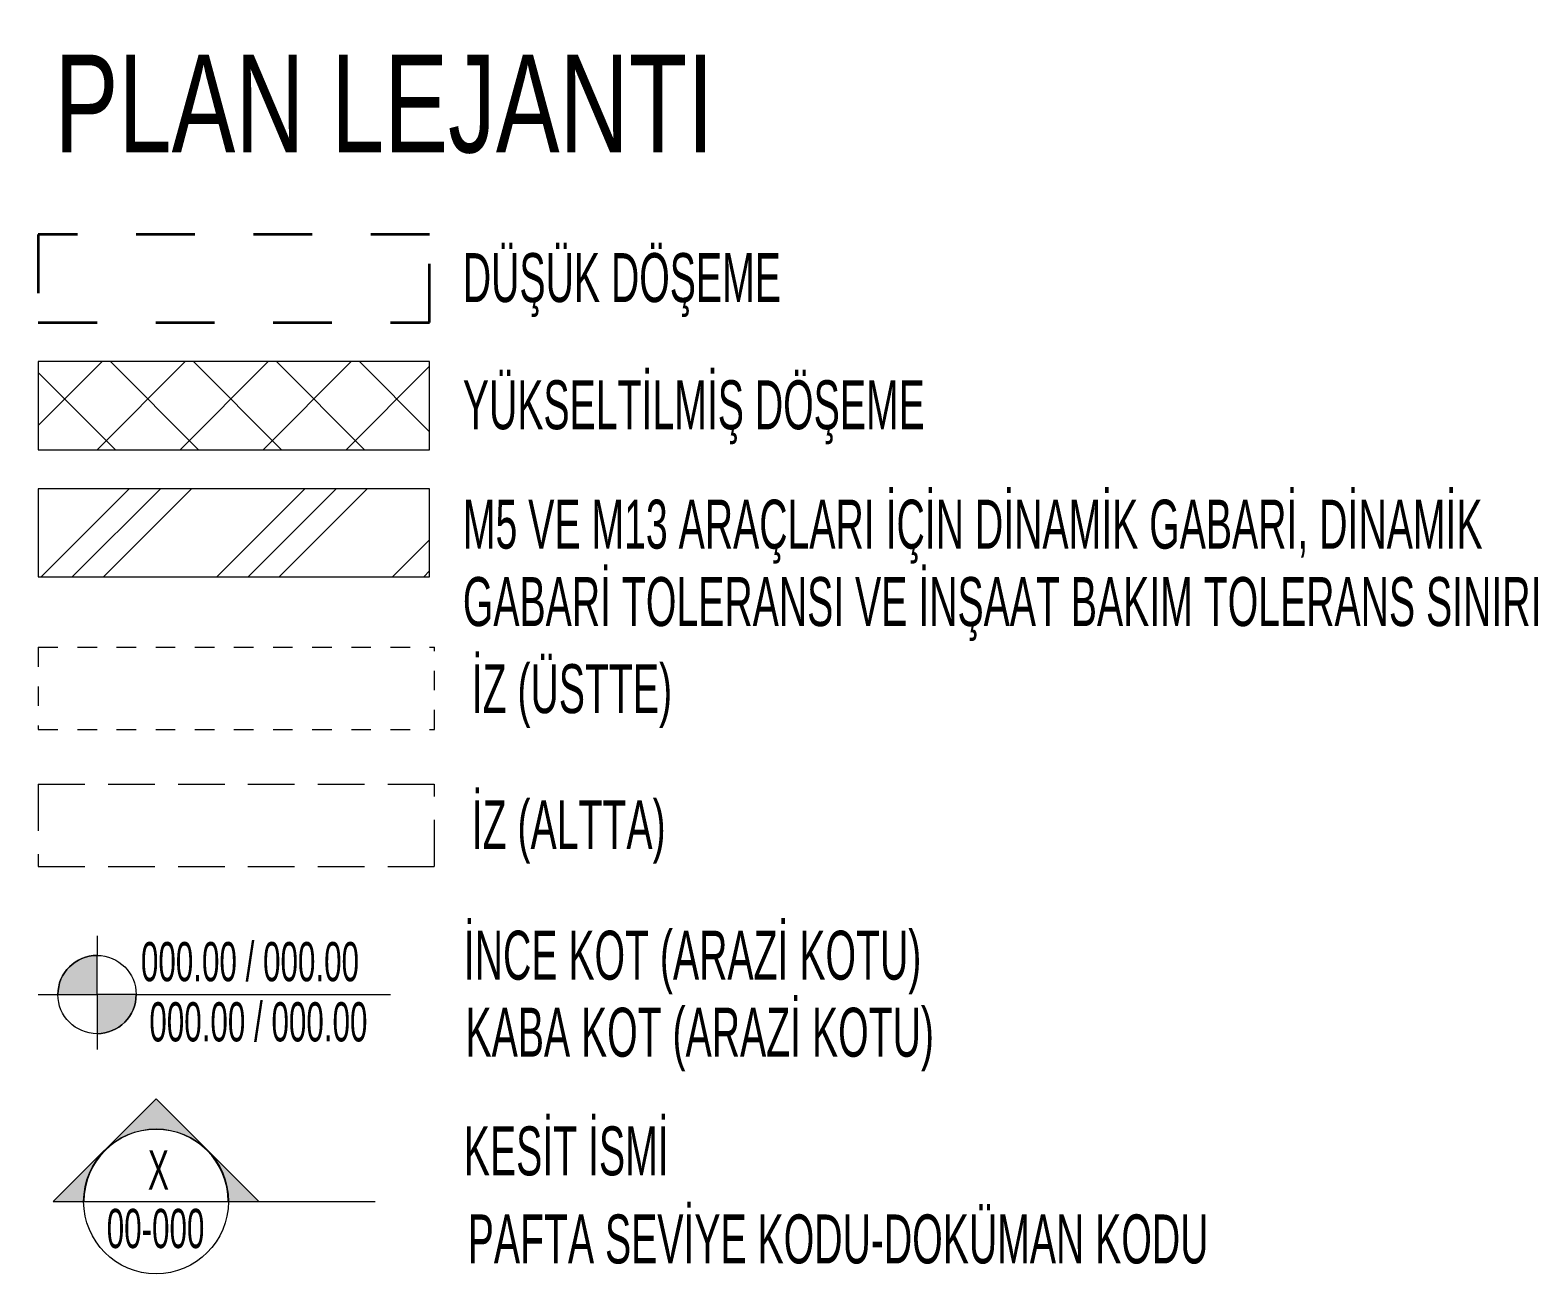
# Model space of a CAD drawing. Header units: metres. Extents: x 8 to 325, y -31 to 15.
# Drawn here: x 8.1 to 15.8, y 2.95 to 9.31 of the extents above; entities that cross this region are included whole.
import ezdxf

# ---------------------------------------------------------------- set-up
doc = ezdxf.new("R2010")
doc.units = ezdxf.units.M
for name, pattern in [('Dash', [0.6, 0.3, -0.3]), ('Dot 1_32_', [0.079375, 0, -0.079375]), ('Hidden 3_32_', [0.357187, 0.238125, -0.119063])]:
    doc.linetypes.add(name, pattern=pattern)
for name, color, linetype, lineweight in [('A-DETY', 7, 'Continuous', 9), ('A-DETY-YAZI', 7, 'Continuous', 9), ('A-ÇZGI-INCE', 7, 'Continuous', 9)]:
    doc.layers.add(name, color=color, linetype=linetype, lineweight=lineweight)
doc.layers.add('A-ÇZGI', color=7, linetype='Continuous', lineweight=9, true_color=0x00a600)
doc.styles.add('Arial Narrow', font='ARIALN.TTF', dxfattribs={"width": 0.7, "height": 0.25})
doc.styles.add('Arial Narrow_1', font='ARIALN.TTF', dxfattribs={"width": 0.7, "height": 0.2})
doc.styles.add('Arial_1', font='arial.ttf', dxfattribs={"width": 0.7, "height": 0.5})

msp = doc.modelspace()

# ---------------------------------------------------------------- hatches: boundary and pattern name
at = {"layer": 'A-DETY', "true_color": 0xff8040}
h = msp.add_hatch(dxfattribs=at)
h.set_pattern_fill('FP_1', color=11, style=0, pattern_type=2)
h.set_pattern_definition([(45, (0, 0), (-0.212132, 0.212132), []), (135, (0, 0), (-0.212132, -0.212132), [])])
h.paths.add_polyline_path([(8.351, 7.1655), (10.1378, 7.1655), (10.1378, 7.6155), (8.1378, 7.6155), (8.1378, 7.1655), (8.3131, 7.1655)])
at = {"layer": 'A-DETY', "true_color": 0xc0c0c0}
h = msp.add_hatch(dxfattribs=at)
h.set_pattern_fill('FP_2', color=9, style=0, pattern_type=2)
h.set_pattern_definition([(45, (0, 0), (-0.449013, 0.449013), []), (45, (0.15875, 0), (0, 0.898026), []), (45, (-0.15875, 0), (0, 0.898026), [])])
h.paths.add_polyline_path([(8.351, 6.5155), (10.1378, 6.5155), (10.1378, 6.9655), (8.1378, 6.9655), (8.1378, 6.5155), (8.3131, 6.5155)])
at = {"layer": 'A-DETY'}
for points in [[(8.2378, 4.3813), (8.4378, 4.3813), (8.4378, 4.5813), (8.3933, 4.5763), (8.351, 4.5615), (8.3131, 4.5377), (8.2815, 4.506), (8.2576, 4.4681), (8.2428, 4.4258)], [(8.4378, 4.1813), (8.4823, 4.1863), (8.5246, 4.2011), (8.5625, 4.225), (8.5942, 4.2566), (8.618, 4.2945), (8.6328, 4.3368), (8.6378, 4.3813), (8.4378, 4.3813)], [(8.2145, 3.3242), (8.3707, 3.3242), (8.377, 3.3919), (8.3956, 3.4574), (8.426, 3.5183), (8.467, 3.5726), (8.5173, 3.6184), (8.5751, 3.6543), (8.6386, 3.6789), (8.7055, 3.6914), (8.7735, 3.6914), (8.8404, 3.6789), (8.9038, 3.6543), (8.9617, 3.6184), (9.012, 3.5726), (9.053, 3.5183), (9.0833, 3.4574), (9.102, 3.3919), (9.1082, 3.3242), (9.2645, 3.3242), (8.7395, 3.8492), (8.2822, 3.3919)]]:
    msp.add_hatch(color=256, dxfattribs=at).paths.add_polyline_path(points)

# ---------------------------------------------------------------- linework, layer by layer
at = {"layer": 'A-ÇZGI', "color": 1, "linetype": 'Dash', "lineweight": 35, "true_color": 0xff0000}
for p, q in [((10.1378, 8.2655), (8.1378, 8.2655)), ((8.1378, 8.2655), (8.1378, 7.8155)), ((10.1378, 7.8155), (10.1378, 8.2655)), ((8.1378, 7.8155), (10.1378, 7.8155))]:
    msp.add_line(p, q, dxfattribs=at)
at = {"layer": 'A-ÇZGI', "color": 7, "linetype": 'Dot 1_32_', "lineweight": 18}
for p, q in [((8.1378, 6.1559), (10.1632, 6.1559)), ((8.1378, 6.1559), (8.1378, 5.7359)), ((10.1632, 5.7359), (10.1632, 6.1559)), ((8.1378, 5.7359), (10.1632, 5.7359))]:
    msp.add_line(p, q, dxfattribs=at)
at = {"layer": 'A-ÇZGI', "color": 7, "linetype": 'Hidden 3_32_', "lineweight": 18}
for p, q in [((8.1378, 5.4559), (10.1632, 5.4559)), ((8.1378, 5.4559), (8.1378, 5.0359)), ((10.1632, 5.0359), (10.1632, 5.4559)), ((8.1378, 5.0359), (10.1632, 5.0359))]:
    msp.add_line(p, q, dxfattribs=at)
at = {"layer": 'A-ÇZGI-INCE'}
for p, q in [((10.1378, 7.6155), (8.1378, 7.6155)), ((8.1378, 7.6155), (8.1378, 7.1655)), ((10.1378, 7.1655), (10.1378, 7.6155)), ((8.1378, 7.1655), (10.1378, 7.1655)), ((10.1378, 6.9655), (8.1378, 6.9655)), ((8.1378, 6.9655), (8.1378, 6.5155)), ((10.1378, 6.5155), (10.1378, 6.9655)), ((8.1378, 6.5155), (10.1378, 6.5155)), ((8.4378, 4.6813), (8.4378, 4.5813)), ((8.4378, 4.3813), (8.4378, 4.5813)), ((8.1378, 4.3813), (8.2378, 4.3813)), ((8.2378, 4.3813), (8.4378, 4.3813)), ((8.6378, 4.3813), (8.4378, 4.3813)), ((8.4378, 4.3813), (8.4378, 4.1813)), ((8.6378, 4.3813), (9.9378, 4.3813)), ((8.4378, 4.1813), (8.4378, 4.1013)), ((8.7395, 3.8492), (8.2145, 3.3242)), ((9.2645, 3.3242), (8.7395, 3.8492)), ((8.2145, 3.3242), (8.3707, 3.3242)), ((8.3195, 3.3242), (9.8595, 3.3242)), ((9.1082, 3.3242), (9.2645, 3.3242))]:
    msp.add_line(p, q, dxfattribs=at)
for centre, radius in [((8.4378, 4.3813), 0.2), ((8.7395, 3.3242), 0.37)]:
    msp.add_circle(centre, radius, dxfattribs=at)
for centre, radius, start, end in [((8.4378, 4.3813), 0.2, 90, 180), ((8.4378, 4.3813), 0.2, 270, 0), ((8.7395, 3.3242), 0.3687, 0, 180)]:
    msp.add_arc(centre, radius, start, end, dxfattribs=at)

# ---------------------------------------------------------------- texts
at = {"layer": 'A-DETY-YAZI', "insert": (8.221, 9.1843), "char_height": 0.5, "width": 3.455816, "attachment_point": 1, "line_spacing_factor": 0.936439, "style": 'Arial_1', "bg_fill": 3, "box_fill_scale": 1.25, "bg_fill_color": 256, "bg_fill_true_color": 13158600, "bg_fill_transparency": 0}
msp.add_mtext('\\pxt1.778,3.556,5.334,7.112,8.89,10.668,12.446,14.224,16.002,17.78,19.558,21.336,23.114,24.892,26.67,28.448,30.226,32.004,33.782,35.56,37.338,39.116,40.894,42.672,44.45,46.228,48.006,49.784,51.562,53.34,55.118,56.896;{PLAN LEJANTI}', dxfattribs=at)
at = {"layer": 'A-DETY-YAZI', "line_spacing_factor": 0.949189}
for s, insert, char_height, width, attachment_point, style in [('\\pt0.889,1.778,2.667,3.556,4.445,5.334,6.223,7.112,8.001,8.89,9.779,10.668,11.557,12.446,13.335,14.224,15.113,16.002,16.891,17.78,18.669,19.558,20.447,21.336,22.225,23.114,24.003,24.892,25.781,26.67,27.559,28.448;DÜŞÜK DÖŞEME', (10.3077, 8.17), 0.25, 1.778, 1, 'Arial Narrow'), ('\\pt0.889,1.778,2.667,3.556,4.445,5.334,6.223,7.112,8.001,8.89,9.779,10.668,11.557,12.446,13.335,14.224,15.113,16.002,16.891,17.78,18.669,19.558,20.447,21.336,22.225,23.114,24.003,24.892,25.781,26.67,27.559,28.448;YÜKSELTİLMİŞ DÖŞEME', (10.3077, 7.52), 0.25, 3.0142, 1, 'Arial Narrow'), ('\\pt0.889,1.778,2.667,3.556,4.445,5.334,6.223,7.112,8.001,8.89,9.779,10.668,11.557,12.446,13.335,14.224,15.113,16.002,16.891,17.78,18.669,19.558,20.447,21.336,22.225,23.114,24.003,24.892,25.781,26.67,27.559,28.448;M5 VE M13 ARAÇLARI İÇİN DİNAMİK GABARİ, DİNAMİK GABARİ TOLERANSI VE İNŞAAT BAKIM TOLERANS SINIRI', (10.3077, 6.91), 0.25, 5.936, 1, 'Arial Narrow'), ('\\pt0.889,1.778,2.667,3.556,4.445,5.334,6.223,7.112,8.001,8.89,9.779,10.668,11.557,12.446,13.335,14.224,15.113,16.002,16.891,17.78,18.669,19.558,20.447,21.336,22.225,23.114,24.003,24.892,25.781,26.67,27.559,28.448;İZ (ÜSTTE)', (10.353, 6.0694), 0.25, 1.778, 1, 'Arial Narrow'), ('\\pt0.889,1.778,2.667,3.556,4.445,5.334,6.223,7.112,8.001,8.89,9.779,10.668,11.557,12.446,13.335,14.224,15.113,16.002,16.891,17.78,18.669,19.558,20.447,21.336,22.225,23.114,24.003,24.892,25.781,26.67,27.559,28.448;İZ (ALTTA)', (10.353, 5.3746), 0.25, 1.778, 1, 'Arial Narrow'), ('\\pt0.889,1.778,2.667,3.556,4.445,5.334,6.223,7.112,8.001,8.89,9.779,10.668,11.557,12.446,13.335,14.224,15.113,16.002,16.891,17.78,18.669,19.558,20.447,21.336,22.225,23.114,24.003,24.892,25.781,26.67,27.559,28.448;İNCE KOT (ARAZİ KOTU)', (10.3127, 4.7075), 0.25, 2.371278, 1, 'Arial Narrow'), ('\\pxt4.445,8.89,13.335,17.78,22.225,26.67,31.115,35.56,40.005,44.45,48.895,53.34,57.785,62.23,66.675,71.12,75.565,80.01,84.455,88.9,93.345,97.79,102.235,106.68,111.125,115.57,120.015,124.46,128.905,133.35,137.795,142.24;{000.00 / 000.00}', (8.6623, 4.6495), 0.2, 1.17362, 1, 'Arial Narrow_1'), ('\\pxqr,t4.445,8.89,13.335,17.78,22.225,26.67,31.115,35.56,40.005,44.45,48.895,53.34,57.785,62.23,66.675,71.12,75.565,80.01,84.455,88.9,93.345,97.79,102.235,106.68,111.125,115.57,120.015,124.46,128.905,133.35,137.795,142.24;{000.00 / 000.00}', (9.8201, 4.342), 0.2, 1.169378, 3, 'Arial Narrow_1'), ('\\pt0.889,1.778,2.667,3.556,4.445,5.334,6.223,7.112,8.001,8.89,9.779,10.668,11.557,12.446,13.335,14.224,15.113,16.002,16.891,17.78,18.669,19.558,20.447,21.336,22.225,23.114,24.003,24.892,25.781,26.67,27.559,28.448;KABA KOT (ARAZİ KOTU)', (12.7158, 4.3139), 0.25, 2.427131, 3, 'Arial Narrow'), ('\\pt0.889,1.778,2.667,3.556,4.445,5.334,6.223,7.112,8.001,8.89,9.779,10.668,11.557,12.446,13.335,14.224,15.113,16.002,16.891,17.78,18.669,19.558,20.447,21.336,22.225,23.114,24.003,24.892,25.781,26.67,27.559,28.448;KESİT İSMİ', (10.3127, 3.7075), 0.25, 1.066156, 1, 'Arial Narrow'), ('\\pxqr,t4.445,8.89,13.335,17.78,22.225,26.67,31.115,35.56,40.005,44.45,48.895,53.34,57.785,62.23,66.675,71.12,75.565,80.01,84.455,88.9,93.345,97.79,102.235,106.68,111.125,115.57,120.015,124.46,128.905,133.35,137.795,142.24;{X}', (8.8052, 3.585), 0.2, 0.112413, 3, 'Arial Narrow_1'), ('\\pt0.889,1.778,2.667,3.556,4.445,5.334,6.223,7.112,8.001,8.89,9.779,10.668,11.557,12.446,13.335,14.224,15.113,16.002,16.891,17.78,18.669,19.558,20.447,21.336,22.225,23.114,24.003,24.892,25.781,26.67,27.559,28.448;PAFTA SEVİYE KODU-DOKÜMAN KODU', (10.3327, 3.2575), 0.25, 3.834768, 1, 'Arial Narrow'), ('\\pxt4.445,8.89,13.335,17.78,22.225,26.67,31.115,35.56,40.005,44.45,48.895,53.34,57.785,62.23,66.675,71.12,75.565,80.01,84.455,88.9,93.345,97.79,102.235,106.68,111.125,115.57,120.015,124.46,128.905,133.35,137.795,142.24;{00-000}', (8.4874, 3.286), 0.2, 0.528129, 1, 'Arial Narrow_1')]:
    msp.add_mtext(s, dxfattribs=dict(at, insert=insert, char_height=char_height, width=width, attachment_point=attachment_point, style=style))

doc.saveas('drawing.dxf')
